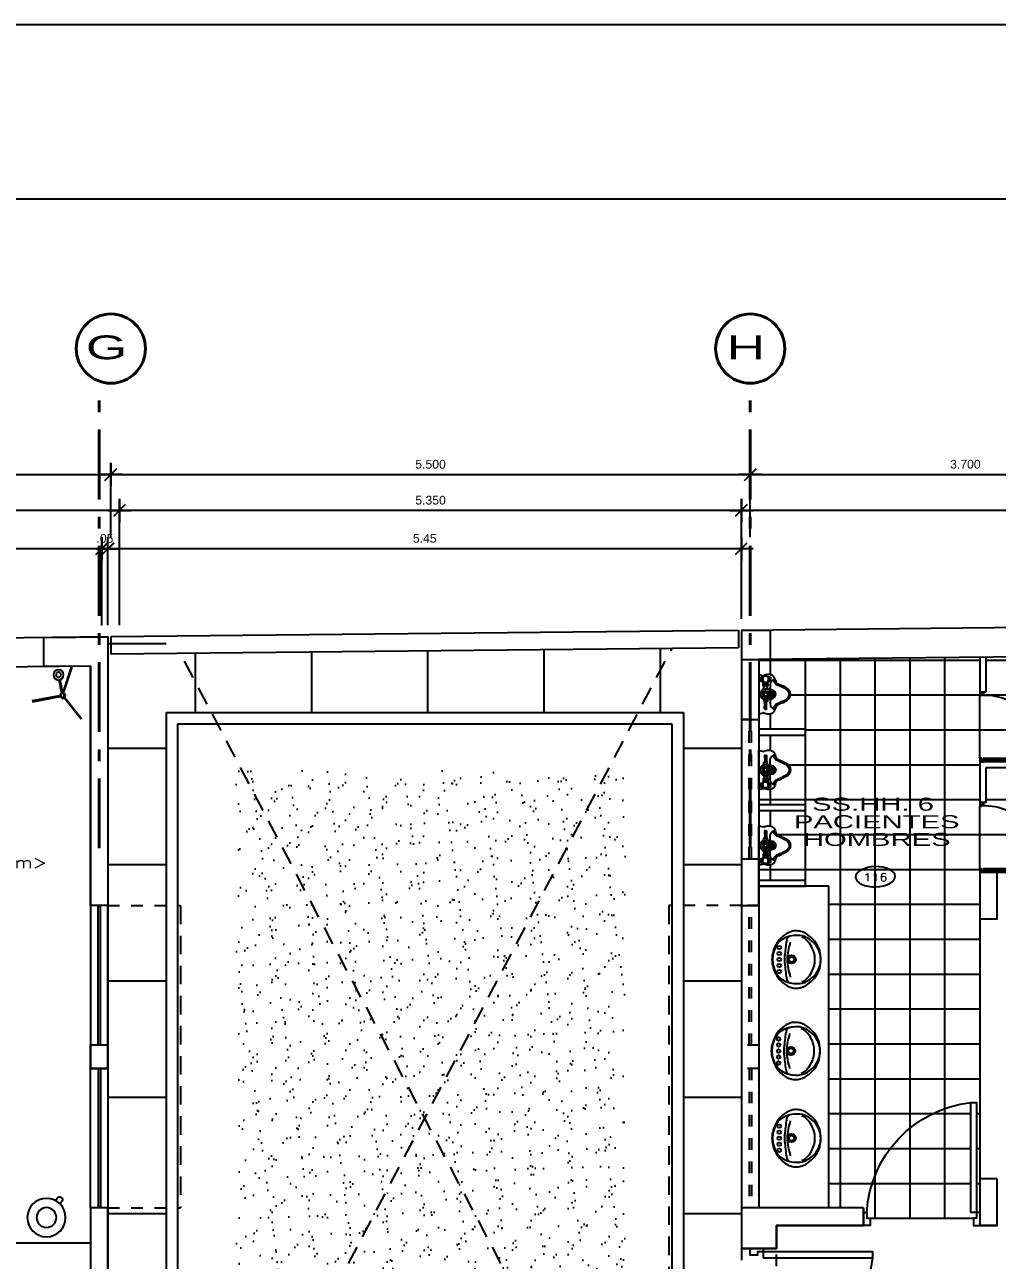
# Model space of a CAD drawing. Header units: millimetres. Extents: x 791 to 2661, y 209 to 602.
# Drawn here: x 1179.62 to 1187.98, y 543.38 to 554 of the extents above; entities that cross this region are included whole.
import ezdxf
from ezdxf.enums import TextEntityAlignment as Align

# ---------------------------------------------------------------- set-up
doc = ezdxf.new("R2010")
doc.units = ezdxf.units.MM
doc.header["$LTSCALE"] = 0.1
doc.header["$PDMODE"] = 3
for name, pattern in [('ACAD_ISO10W100', [18, 12, -3, 0, -3]), ('DASHDOT', [1, 0.5, -0.25, 0, -0.25]), ('DASHED2', [9.525, 6.35, -3.175]), ('HIDDEN', [9.525, 6.35, -3.175])]:
    doc.linetypes.add(name, pattern=pattern)
for name, color, linetype in [('01', 1, 'Continuous'), ('01-COTAS EJE', 1, 'Continuous'), ('02', 8, 'Continuous'), ('06', 1, 'Continuous'), ('1TEXTO-05', 5, 'Continuous'), ('COLUMNAS', 1, 'Continuous'), ('Equipamiento', 1, 'Continuous'), ('N-AMB', 2, 'Continuous'), ('Pisos', 253, 'Continuous'), ('PLANTAS', 85, 'Continuous'), ('Proyecciones', 9, 'HIDDEN'), ('Puertas', 1, 'Continuous'), ('Sanitarios', 1, 'Continuous'), ('señalizacion', 1, 'Continuous'), ('texto seguridad', 120, 'Continuous'), ('Ventana alta', 1, 'DASHED2')]:
    doc.layers.add(name, color=color, linetype=linetype)
doc.layers.add('EJES', color=1, linetype='DASHDOT', lineweight=40)
doc.styles.add('0', font='romans.SHX', dxfattribs={"width": 1.5})
doc.styles.add('LUNA', font='romans.shx', dxfattribs={"width": 1.5})
doc.styles.add('ROMANS', font='', dxfattribs={"oblique": 1, "height": 0.075})
doc.styles.get('ROMANS').set_extended_font_data('Arial')
doc.dimstyles.new('COTAS 50', dxfattribs={"dimscale": 2, "dimtxt": 1.5, "dimasz": 0.02, "dimexe": 0.05, "dimexo": 0.05, "dimgap": 0.025, "dimtad": 3, "dimzin": 4, "dimdsep": 46, "dimtxsty": 'ROMANS', "dimblk": 'LLL', "dimcen": 0, "dimdle": 0.18, "dimclrd": 256, "dimclre": 1, "dimclrt": 3, "dimadec": 0, "dimazin": 0, "dimtfac": 1, "dimtix": 1, "dimtofl": 0, "dimtmove": 1, "dimatfit": 3, "dimldrblk": 'OPEN90', "dimfxl": 0.18, "dimtolj": 1, "dimtzin": 0, "dimarcsym": 0})

# ---------------------------------------------------------------- blocks, each defined once
blk = doc.blocks.new('LLL')
for p, q in [((2.5, 0), (-2.5, 0)), ((0, 2.5), (0, -2.5))]:
    blk.add_line(p, q)
at = {"color": 3}
blk.add_line((-1.25, -1.25), (1.25, 1.25), dxfattribs=at)
at = {"layer": 'Defpoints', "color": 0, "linetype": 'ByBlock'}
blk.add_point((0, 0), dxfattribs=at)
blk.add_point((0, 0), dxfattribs=at)
blk = doc.blocks.new('*D135')
at = {"layer": '01-COTAS EJE', "color": 1, "lineweight": -2, "transparency": 16777216}
for p, q in [((1180.431, 548.841), (1180.431, 549.927)), ((1185.781, 548.895), (1185.781, 549.927))]:
    blk.add_line(p, q, dxfattribs=at)
at = {"layer": '01-COTAS EJE', "lineweight": -2, "transparency": 16777216}
blk.add_line((1185.741, 549.827), (1180.471, 549.827), dxfattribs=at)
at = {"layer": 'Defpoints', "color": 0, "transparency": 16777216}
for p in [(1180.431, 549.827), (1185.781, 548.795), (1180.431, 548.741)]:
    blk.add_point(p, dxfattribs=at)
at = {"layer": '01-COTAS EJE', "lineweight": -2, "transparency": 16777216, "xscale": 0.04, "yscale": 0.04, "zscale": 0.04, "rotation": 180}
blk.add_blockref('LLL', (1180.431, 549.827), dxfattribs=at)
at = {"layer": '01-COTAS EJE', "lineweight": -2, "transparency": 16777216, "xscale": 0.04, "yscale": 0.04, "zscale": 0.04}
blk.add_blockref('LLL', (1185.781, 549.827), dxfattribs=at)
at = {"layer": '01-COTAS EJE', "color": 3, "transparency": 16777216, "insert": (1183.106, 549.915), "char_height": 0.075, "attachment_point": 5, "style": 'ROMANS'}
blk.add_mtext('\\A1;5.350', dxfattribs=at)
blk = doc.blocks.new('_OPEN90')
at = {"color": 0, "linetype": 'ByBlock', "ltscale": 0.7}
for p, q in [((0, 0), (-1, 0)), ((-0.5, 0.5), (0, 0)), ((0, 0), (-0.5, -0.5))]:
    blk.add_line(p, q, dxfattribs=at)
blk = doc.blocks.new('*D136')
at = {"layer": '01-COTAS EJE', "color": 1, "lineweight": -2, "transparency": 16777216}
for p, q in [((1180.356, 549.598), (1180.356, 550.236)), ((1185.856, 549.598), (1185.856, 550.236))]:
    blk.add_line(p, q, dxfattribs=at)
at = {"layer": '01-COTAS EJE', "lineweight": -2, "transparency": 16777216}
blk.add_line((1180.396, 550.136), (1185.816, 550.136), dxfattribs=at)
at = {"layer": 'Defpoints', "color": 0, "transparency": 16777216}
for p in [(1185.856, 550.136), (1180.356, 549.498), (1185.856, 549.498)]:
    blk.add_point(p, dxfattribs=at)
at = {"layer": '01-COTAS EJE', "lineweight": -2, "transparency": 16777216, "xscale": 0.04, "yscale": 0.04, "zscale": 0.04, "rotation": 180}
blk.add_blockref('LLL', (1180.356, 550.136), dxfattribs=at)
at = {"layer": '01-COTAS EJE', "lineweight": -2, "transparency": 16777216, "xscale": 0.04, "yscale": 0.04, "zscale": 0.04}
blk.add_blockref('LLL', (1185.856, 550.136), dxfattribs=at)
at = {"layer": '01-COTAS EJE', "color": 3, "transparency": 16777216, "insert": (1183.106, 550.224), "char_height": 0.075, "attachment_point": 5, "style": 'ROMANS'}
blk.add_mtext('\\A1;5.500', dxfattribs=at)
blk = doc.blocks.new('*D137')
at = {"layer": '01-COTAS EJE', "color": 1, "lineweight": -2, "transparency": 16777216}
for p, q in [((1185.856, 549.598), (1185.856, 550.236)), ((1189.556, 549.598), (1189.556, 550.236))]:
    blk.add_line(p, q, dxfattribs=at)
at = {"layer": '01-COTAS EJE', "lineweight": -2, "transparency": 16777216}
blk.add_line((1185.896, 550.136), (1189.516, 550.136), dxfattribs=at)
at = {"layer": 'Defpoints', "color": 0, "transparency": 16777216}
for p in [(1189.556, 550.136), (1185.856, 549.498), (1189.556, 549.498)]:
    blk.add_point(p, dxfattribs=at)
at = {"layer": '01-COTAS EJE', "lineweight": -2, "transparency": 16777216, "xscale": 0.04, "yscale": 0.04, "zscale": 0.04, "rotation": 180}
blk.add_blockref('LLL', (1185.856, 550.136), dxfattribs=at)
at = {"layer": '01-COTAS EJE', "lineweight": -2, "transparency": 16777216, "xscale": 0.04, "yscale": 0.04, "zscale": 0.04}
blk.add_blockref('LLL', (1189.556, 550.136), dxfattribs=at)
at = {"layer": '01-COTAS EJE', "color": 3, "transparency": 16777216, "insert": (1187.706, 550.224), "char_height": 0.075, "attachment_point": 5, "style": 'ROMANS'}
blk.add_mtext('\\A1;3.700', dxfattribs=at)
blk = doc.blocks.new('*D139')
at = {"layer": '01-COTAS EJE', "color": 1, "lineweight": -2, "ltscale": 0.15, "transparency": 16777216}
for p, q in [((1185.781, 548.895), (1185.781, 549.927)), ((1193.281, 548.97), (1193.281, 549.927))]:
    blk.add_line(p, q, dxfattribs=at)
at = {"layer": '01-COTAS EJE', "lineweight": -2, "ltscale": 0.15, "transparency": 16777216}
blk.add_line((1193.241, 549.827), (1185.821, 549.827), dxfattribs=at)
at = {"layer": 'Defpoints', "color": 0, "ltscale": 0.15, "transparency": 16777216}
for p in [(1185.781, 549.827), (1185.781, 548.795), (1193.281, 548.87)]:
    blk.add_point(p, dxfattribs=at)
at = {"layer": '01-COTAS EJE', "lineweight": -2, "ltscale": 0.15, "transparency": 16777216, "xscale": 0.04, "yscale": 0.04, "zscale": 0.04, "rotation": 180}
blk.add_blockref('LLL', (1185.781, 549.827), dxfattribs=at)
at = {"layer": '01-COTAS EJE', "lineweight": -2, "ltscale": 0.15, "transparency": 16777216, "xscale": 0.04, "yscale": 0.04, "zscale": 0.04}
blk.add_blockref('LLL', (1193.281, 549.827), dxfattribs=at)
at = {"layer": '01-COTAS EJE', "color": 3, "ltscale": 0.15, "transparency": 16777216, "insert": (1189.531, 549.915), "char_height": 0.075, "attachment_point": 5, "style": 'ROMANS'}
blk.add_mtext('\\A1;7.50', dxfattribs=at)
blk = doc.blocks.new('A$C381B24D8')
at = {"layer": 'Puertas'}
blk.add_lwpolyline([(0.07, 0.1), (0.07, 0.95), (0.025, 0.95), (0.025, 0.1)], close=True, dxfattribs=at)
for points in [[(0, 0.1), (0.025, 0.1), (0.025, 0.055), (0.05, 0.055), (0.05, 0), (0, 0)], [(0.9, 0.1), (0.875, 0.1), (0.875, 0.055), (0.85, 0.055), (0.85, 0), (0.9, 0)]]:
    blk.add_lwpolyline(points, dxfattribs=at)
blk.add_arc((-0.0292, 0.0499), 0.9056, 3.1739, 83.71109, dxfattribs=at)
blk = doc.blocks.new('.6')
at = {"layer": '02'}
for p, q in [((-0.033, 0.579), (-0.033, 0.594)), ((-0.024, 0.579), (-0.033, 0.579)), ((-0.015, 0.579), (-0.024, 0.579)), ((-0.015, 0.564), (-0.015, 0.579)), ((0, 0.564), (-0.015, 0.564)), ((0, 0.594), (0, 0.564)), ((-0.573, 0.029), (-0.028, 0.029)), ((-0.573, 0.029), (-0.573, 0.017)), ((-0.028, 0.017), (-0.572, 0.017)), ((-0.028, 0.029), (-0.028, 0.017))]:
    blk.add_line(p, q, dxfattribs=at)
blk.add_lwpolyline([(0, 0), (-0.03, 0), (-0.03, 0.015), (-0.015, 0.015), (-0.015, 0.03), (0, 0.03)], close=True, dxfattribs=at)
at = {"layer": 'Puertas'}
for p, q in [((-0.024, 0.569), (-0.015, 0.569)), ((-0.028, 0.017), (-0.028, 0.015))]:
    blk.add_line(p, q, dxfattribs=at)
blk.add_arc((-0.028, 0.025), 0.544, 89.5746, 179.6297, dxfattribs=at)
blk = doc.blocks.new('A$C3278652D')
for p, q in [((0, 0.169), (0.038, 0.159)), ((0, 0.169), (0, -0.169)), ((0, 0.143), (0.015, 0.143)), ((0, 0.117), (0.015, 0.117)), ((0.015, 0.147), (0.015, 0.113)), ((0.015, 0.147), (0.032, 0.147)), ((0.015, 0.113), (0.032, 0.113)), ((0.017, 0.13), (0.03, 0.13)), ((0.032, 0.15), (0.034, 0.15)), ((0.032, 0.15), (0.032, 0.11)), ((0.032, 0.11), (0.037, 0.11)), ((0.034, 0.15), (0.034, 0.11)), ((0.037, 0.12), (0.037, 0.103)), ((0.077, 0.12), (0.077, 0.103)), ((0.077, 0.11), (0.089, 0.11)), ((0.08, 0.15), (0.089, 0.15)), ((0.08, 0.15), (0.08, 0.11)), ((0.089, 0.15), (0.089, 0.11)), ((0.089, 0.147), (0.099, 0.147)), ((0.089, 0.113), (0.099, 0.113)), ((0.091, 0.13), (0.097, 0.13)), ((0.099, 0.147), (0.099, 0.113)), ((0.035, 0.073), (0.035, 0.089)), ((0.08, 0.089), (0.035, 0.089)), ((0.08, 0.073), (0.035, 0.073)), ((0.035, 0.051), (0.079, 0.051)), ((0.035, 0.051), (0.035, 0.041)), ((0.037, 0.103), (0.077, 0.103)), ((0.037, 0.089), (0.037, 0.103)), ((0.042, 0.051), (0.042, 0.073)), ((0.057, 0.076), (0.057, 0.086)), ((0.073, 0.051), (0.073, 0.073)), ((0.077, 0.089), (0.077, 0.103)), ((0.079, 0.051), (0.079, 0.041)), ((0.08, 0.073), (0.08, 0.089)), ((0.036, -0.042), (0.036, -0.045)), ((0.046, -0.045), (0.036, -0.045)), ((0.042, -0.045), (0.042, -0.063)), ((0.072, -0.063), (0.042, -0.063)), ((0.042, -0.063), (0.045, -0.065)), ((0.069, -0.065), (0.045, -0.065)), ((0.048, -0.126), (0.05, -0.069)), ((0.05, -0.069), (0.064, -0.069)), ((0.066, -0.126), (0.064, -0.069)), ((0.068, -0.045), (0.078, -0.045)), ((0.072, -0.063), (0.069, -0.065)), ((0.072, -0.045), (0.072, -0.063)), ((0.078, -0.042), (0.078, -0.045)), ((0, -0.169), (0.038, -0.159)), ((0.048, -0.126), (0.066, -0.126)), ((0.048, -0.126), (0.05, -0.128)), ((0.05, -0.128), (0.064, -0.128)), ((0.066, -0.126), (0.064, -0.128))]:
    blk.add_line(p, q)
blk.add_lwpolyline([(0.041, -0.009), (0.057, -0.018), (0.073, -0.009), (0.073, 0.009), (0.057, 0.018), (0.041, 0.009)], close=True)
for centre, radius in [((0.057, 0), 0.0469), ((0.057, 0), 0.03), ((0.057, 0), 0.029), ((0.057, 0), 0.016), ((0.106, 0.021), 0.0045), ((0.121, 0.015), 0.0045), ((0.127, 0), 0.0045), ((0.106, -0.021), 0.0045), ((0.121, -0.015), 0.0045)]:
    blk.add_circle(centre, radius)
for centre, radius, start, end in [((0.037, 0.139), 0.0223, 157.5879, 202.4121), ((0.037, 0.122), 0.0223, 157.5879, 202.4121), ((0.01, 0.139), 0.0223, 337.5879, 22.4121), ((0.01, 0.122), 0.0223, 337.5879, 22.4121), ((0.057, 0.103), 0.0519, 63.7158, 116.2842), ((0.041, 0.169), 0.01, 255.3236, 298.5992), ((0.081, 0.095), 0.0744, 72.3306, 118.5992), ((0.111, 0.139), 0.0223, 157.5879, 202.4121), ((0.111, 0.122), 0.0223, 157.5879, 202.4121), ((0.077, 0.139), 0.0223, 337.5879, 22.4121), ((0.077, 0.122), 0.0223, 337.5879, 22.4121), ((0.156, 0.068), 0.0657, 111.717, 151.9227), ((0.097, 0.127), 0.0388, 41.4974, 79.7472), ((0.122, 0.12), 0.00444, 36.2022, 95.1154), ((0.095, 0.125), 0.0414, 24.4965, 42.9237), ((0.114, 0.116), 0.014, 12.6126, 29.3607), ((0.183, 0.131), 0.0574, 192.6126, 220.5175), ((0.133, 0.126), 0.003, 29.3607, 111.717), ((0.045, 0.095), 0.1, 14.3585, 27.8909), ((0.114, 0.116), 0.025, 12.6126, 29.3607), ((0.183, 0.131), 0.0464, 192.6126, 220.5175), ((0.209, 0.138), 0.0696, 195.1562, 213.2992), ((0.046, 0.059), 0.0295, 67.5879, 112.4121), ((0.046, 0.103), 0.0295, 247.5879, 292.4121), ((0.052, 0.02), 0.0304, 97.8129, 124.2621), ((0.068, 0.059), 0.0295, 67.5879, 112.4121), ((0.068, 0.103), 0.0295, 247.5879, 292.4121), ((0.062, 0.02), 0.0304, 55.7379, 82.1871), ((2.547, 0), 2.451, 177.6853, 179.3952), ((0.106, 0), 0.038, 255.1723, 104.8277), ((0.106, 0), 0.027, 248.5556, 111.4444), ((0.106, 0), 0.0045, 240.0618, 119.9382), ((0.177, 0.124), 0.0479, 218.3929, 251.1719), ((0.177, 0.124), 0.0369, 218.3929, 251.1719), ((0.17, 0.111), 0.0229, 209.3667, 229.6904), ((0.349, 0.459), 0.424, 243.4956, 249.3998), ((0.349, 0.459), 0.413, 243.4956, 249.3998), ((0.135, -0.094), 0.169, 50.3715, 67.3898), ((0.135, -0.094), 0.18, 50.3715, 67.3898), ((0.207, -0.005), 0.0545, 21.3792, 49.1159), ((0.207, -0.005), 0.0655, 20.5882, 49.1159), ((0.188, 0), 0.071, 347.9395, 12.0605), ((0.19, 0), 0.0802, 346.8561, 12.822), ((0.047, -0.018), 0.0275, 247.5879, 267.8858), ((0.055, -0.064), 0.00754, 193.7683, 230.2425), ((0.059, -0.064), 0.00754, 309.7575, 346.2317), ((0.068, -0.018), 0.0275, 272.1142, 292.4121), ((2.547, 0), 2.451, 180.6048, 182.3147), ((0.156, -0.068), 0.0657, 208.0773, 248.283), ((0.183, -0.131), 0.0574, 139.4825, 167.3874), ((0.183, -0.131), 0.0464, 139.4825, 167.3874), ((0.177, -0.124), 0.0479, 108.8281, 141.6071), ((0.209, -0.138), 0.0696, 146.7008, 164.8438), ((0.177, -0.124), 0.0369, 108.8281, 141.6071), ((0.17, -0.111), 0.0229, 130.3096, 150.6333), ((0.349, -0.459), 0.424, 110.6002, 116.5044), ((0.349, -0.459), 0.413, 110.6002, 116.5044), ((0.135, 0.094), 0.169, 292.6102, 309.6285), ((0.135, 0.094), 0.18, 292.6102, 309.6285), ((0.207, 0.005), 0.0545, 310.8841, 338.6208), ((0.208, 0.004), 0.0643, 310.7416, 339.763), ((0.041, -0.169), 0.01, 61.4008, 104.6764), ((0.081, -0.095), 0.0744, 241.4008, 287.6694), ((0.097, -0.127), 0.0388, 280.2528, 318.5026), ((0.122, -0.12), 0.00444, 264.8846, 323.7978), ((0.114, -0.116), 0.014, 330.6393, 347.3874), ((0.095, -0.125), 0.0414, 317.0763, 335.5035), ((0.133, -0.126), 0.003, 248.283, 330.6393), ((0.045, -0.095), 0.1, 332.1091, 345.6415), ((0.114, -0.116), 0.025, 330.6393, 347.3874)]:
    blk.add_arc(centre, radius, start, end)
blk = doc.blocks.new('*D173')
at = {"layer": '01-COTAS EJE', "color": 1, "lineweight": -2, "ltscale": 0.15, "transparency": 16777216}
for p, q in [((1180.331, 548.84), (1180.331, 549.598)), ((1185.781, 548.895), (1185.781, 549.598))]:
    blk.add_line(p, q, dxfattribs=at)
at = {"layer": '01-COTAS EJE', "lineweight": -2, "ltscale": 0.15, "transparency": 16777216}
blk.add_line((1185.741, 549.498), (1180.371, 549.498), dxfattribs=at)
at = {"layer": 'Defpoints', "color": 0, "ltscale": 0.15, "transparency": 16777216}
for p in [(1180.331, 549.498), (1185.781, 548.795), (1180.331, 548.74)]:
    blk.add_point(p, dxfattribs=at)
at = {"layer": '01-COTAS EJE', "lineweight": -2, "ltscale": 0.15, "transparency": 16777216, "xscale": 0.04, "yscale": 0.04, "zscale": 0.04, "rotation": 180}
blk.add_blockref('LLL', (1180.331, 549.498), dxfattribs=at)
at = {"layer": '01-COTAS EJE', "lineweight": -2, "ltscale": 0.15, "transparency": 16777216, "xscale": 0.04, "yscale": 0.04, "zscale": 0.04}
blk.add_blockref('LLL', (1185.781, 549.498), dxfattribs=at)
at = {"layer": '01-COTAS EJE', "color": 3, "ltscale": 0.15, "transparency": 16777216, "insert": (1183.056, 549.587), "char_height": 0.075, "attachment_point": 5, "style": 'ROMANS'}
blk.add_mtext('\\A1;5.45', dxfattribs=at)
blk = doc.blocks.new('*D174')
at = {"layer": '01-COTAS EJE', "color": 1, "lineweight": -2, "ltscale": 0.15, "transparency": 16777216}
for p, q in [((1180.279, 548.839), (1180.279, 549.597)), ((1180.331, 548.84), (1180.331, 549.597))]:
    blk.add_line(p, q, dxfattribs=at)
at = {"layer": '01-COTAS EJE', "lineweight": -2, "ltscale": 0.15, "transparency": 16777216}
for p, q in [((1180.239, 549.497), (1180.199, 549.497)), ((1180.371, 549.497), (1180.411, 549.497))]:
    blk.add_line(p, q, dxfattribs=at)
at = {"layer": 'Defpoints', "color": 0, "ltscale": 0.15, "transparency": 16777216}
for p in [(1180.279, 549.497), (1180.279, 548.739), (1180.331, 548.74)]:
    blk.add_point(p, dxfattribs=at)
at = {"layer": '01-COTAS EJE', "lineweight": -2, "ltscale": 0.15, "transparency": 16777216, "xscale": 0.04, "yscale": 0.04, "zscale": 0.04}
blk.add_blockref('LLL', (1180.279, 549.497), dxfattribs=at)
at = {"layer": '01-COTAS EJE', "lineweight": -2, "ltscale": 0.15, "transparency": 16777216, "xscale": 0.04, "yscale": 0.04, "zscale": 0.04, "rotation": 180}
blk.add_blockref('LLL', (1180.331, 549.497), dxfattribs=at)
at = {"layer": '01-COTAS EJE', "color": 3, "ltscale": 0.15, "transparency": 16777216, "insert": (1180.305, 549.586), "char_height": 0.075, "attachment_point": 5, "style": 'ROMANS'}
blk.add_mtext('\\A1;.05', dxfattribs=at)
blk = doc.blocks.new('*D175')
at = {"layer": '01-COTAS EJE', "color": 1, "lineweight": -2, "ltscale": 0.15, "transparency": 16777216}
for p, q in [((1173.581, 548.772), (1173.581, 549.598)), ((1180.279, 548.839), (1180.279, 549.598))]:
    blk.add_line(p, q, dxfattribs=at)
at = {"layer": '01-COTAS EJE', "lineweight": -2, "ltscale": 0.15, "transparency": 16777216}
blk.add_line((1180.239, 549.498), (1173.621, 549.498), dxfattribs=at)
at = {"layer": 'Defpoints', "color": 0, "ltscale": 0.15, "transparency": 16777216}
for p in [(1173.581, 549.498), (1173.581, 548.672), (1180.279, 548.739)]:
    blk.add_point(p, dxfattribs=at)
at = {"layer": '01-COTAS EJE', "lineweight": -2, "ltscale": 0.15, "transparency": 16777216, "xscale": 0.04, "yscale": 0.04, "zscale": 0.04, "rotation": 180}
blk.add_blockref('LLL', (1173.581, 549.498), dxfattribs=at)
at = {"layer": '01-COTAS EJE', "lineweight": -2, "ltscale": 0.15, "transparency": 16777216, "xscale": 0.04, "yscale": 0.04, "zscale": 0.04}
blk.add_blockref('LLL', (1180.279, 549.498), dxfattribs=at)
at = {"layer": '01-COTAS EJE', "color": 3, "ltscale": 0.15, "transparency": 16777216, "insert": (1176.93, 549.587), "char_height": 0.075, "attachment_point": 5, "style": 'ROMANS'}
blk.add_mtext('\\A1;6.70', dxfattribs=at)
blk = doc.blocks.new('*D182')
at = {"layer": '01-COTAS EJE', "color": 1, "lineweight": -2, "ltscale": 0.15, "transparency": 16777216}
for p, q in [((1160.321, 548.638), (1160.321, 549.927)), ((1180.431, 548.841), (1180.431, 549.927))]:
    blk.add_line(p, q, dxfattribs=at)
at = {"layer": '01-COTAS EJE', "lineweight": -2, "ltscale": 0.15, "transparency": 16777216}
blk.add_line((1180.391, 549.827), (1160.361, 549.827), dxfattribs=at)
at = {"layer": 'Defpoints', "color": 0, "ltscale": 0.15, "transparency": 16777216}
for p in [(1160.321, 549.827), (1180.431, 548.741), (1160.321, 548.538)]:
    blk.add_point(p, dxfattribs=at)
at = {"layer": '01-COTAS EJE', "lineweight": -2, "ltscale": 0.15, "transparency": 16777216, "xscale": 0.04, "yscale": 0.04, "zscale": 0.04, "rotation": 180}
blk.add_blockref('LLL', (1160.321, 549.827), dxfattribs=at)
at = {"layer": '01-COTAS EJE', "lineweight": -2, "ltscale": 0.15, "transparency": 16777216, "xscale": 0.04, "yscale": 0.04, "zscale": 0.04}
blk.add_blockref('LLL', (1180.431, 549.827), dxfattribs=at)
at = {"layer": '01-COTAS EJE', "color": 3, "ltscale": 0.15, "transparency": 16777216, "insert": (1170.376, 549.915), "char_height": 0.075, "attachment_point": 5, "style": 'ROMANS'}
blk.add_mtext('\\A1;20.11', dxfattribs=at)
blk = doc.blocks.new('*D141')
at = {"layer": '01-COTAS EJE', "color": 1, "lineweight": -2, "ltscale": 0.15, "transparency": 16777216}
for p, q in [((1175.456, 549.598), (1175.456, 550.236)), ((1180.356, 549.927), (1180.356, 550.236))]:
    blk.add_line(p, q, dxfattribs=at)
at = {"layer": '01-COTAS EJE', "lineweight": -2, "ltscale": 0.15, "transparency": 16777216}
blk.add_line((1175.496, 550.136), (1180.316, 550.136), dxfattribs=at)
at = {"layer": 'Defpoints', "color": 0, "ltscale": 0.15, "transparency": 16777216}
for p in [(1180.356, 550.136), (1180.356, 549.827), (1175.456, 549.498)]:
    blk.add_point(p, dxfattribs=at)
at = {"layer": '01-COTAS EJE', "lineweight": -2, "ltscale": 0.15, "transparency": 16777216, "xscale": 0.04, "yscale": 0.04, "zscale": 0.04, "rotation": 180}
blk.add_blockref('LLL', (1175.456, 550.136), dxfattribs=at)
at = {"layer": '01-COTAS EJE', "lineweight": -2, "ltscale": 0.15, "transparency": 16777216, "xscale": 0.04, "yscale": 0.04, "zscale": 0.04}
blk.add_blockref('LLL', (1180.356, 550.136), dxfattribs=at)
at = {"layer": '01-COTAS EJE', "color": 3, "ltscale": 0.15, "transparency": 16777216, "insert": (1177.906, 550.224), "char_height": 0.075, "attachment_point": 5, "style": 'ROMANS'}
blk.add_mtext('\\A1;4.90', dxfattribs=at)
blk = doc.blocks.new('D-9')
at = {"layer": 'Equipamiento', "linetype": 'Continuous'}
for p, q in [((0.021, -0.088), (0.016, -0.09)), ((0.091, -0.313), (0.016, -0.09)), ((0.095, -0.31), (0.021, -0.088)), ((0.097, -0.317), (0.119, -0.194)), ((0.107, -0.319), (0.129, -0.196)), ((0.136, -0.112), (0.136, -0.111)), ((0.146, -0.113), (0.146, -0.113)), ((0.076, -0.324), (0.099, -0.308)), ((0.109, -0.31), (0.124, -0.332)), ((0.085, -0.348), (-0.061, -0.533)), ((0.088, -0.352), (-0.057, -0.536)), ((0.075, -0.334), (0.076, -0.324)), ((0.085, -0.348), (0.075, -0.334)), ((0.085, -0.348), (0.09, -0.356)), ((0.1, -0.358), (0.09, -0.356)), ((0.123, -0.342), (0.1, -0.358)), ((0.123, -0.342), (0.124, -0.332)), ((0.125, -0.346), (0.362, -0.387)), ((0.127, -0.336), (0.364, -0.377))]:
    blk.add_line(p, q, dxfattribs=at)
for centre, radius in [((0.133, -0.156), 0.0439), ((0.134, -0.155), 0.0213), ((0.1, -0.333), 0.0155)]:
    blk.add_circle(centre, radius, dxfattribs=at)
blk = doc.blocks.new('D-7')
blk.add_lwpolyline([(-0.222, 0.083), (-0.236, 0.104, 0.414214), (-0.271, 0.111), (-0.271, 0.111, 0.414214), (-0.278, 0.076), (-0.264, 0.055)], format="xyb", close=True)
for radius in [0.165, 0.085]:
    blk.add_circle((-0.151, -0.068), radius)
blk = doc.blocks.new('A$C317A3F39')
at = {"layer": 'Sanitarios'}
for centre, radius in [((0.142, 0.357), 0.0153), ((0.194, 0.357), 0.0153), ((0.246, 0.357), 0.0153), ((0.297, 0.357), 0.0153), ((0.349, 0.357), 0.0153), ((0.246, 0.251), 0.0357), ((0.246, 0.251), 0.0229)]:
    blk.add_circle(centre, radius, dxfattribs=at)
for points in [[(0.045, 0.326), (0.027, 0.304), (0.013, 0.279), (0.005, 0.252)], [(0.105, 0.378), (0.083, 0.363), (0.063, 0.346), (0.045, 0.326)], [(0.085, 0.348), (0.07, 0.329), (0.058, 0.307), (0.05, 0.284)], [(0.143, 0.391), (0.121, 0.38), (0.101, 0.366), (0.085, 0.348)], [(0.174, 0.408), (0.149, 0.401), (0.126, 0.391), (0.105, 0.378)], [(0.211, 0.412), (0.187, 0.408), (0.164, 0.401), (0.143, 0.391)], [(0.246, 0.42), (0.221, 0.42), (0.197, 0.416), (0.174, 0.408)], [(0.246, 0.415), (0.234, 0.415), (0.222, 0.414), (0.211, 0.412)], [(0.318, 0.408), (0.295, 0.416), (0.27, 0.42), (0.246, 0.42)], [(0.281, 0.412), (0.269, 0.414), (0.257, 0.415), (0.246, 0.415)], [(0.349, 0.391), (0.327, 0.401), (0.304, 0.408), (0.281, 0.412)], [(0.387, 0.378), (0.365, 0.391), (0.342, 0.401), (0.318, 0.408)], [(0.407, 0.348), (0.39, 0.366), (0.37, 0.38), (0.349, 0.391)], [(0.446, 0.326), (0.429, 0.346), (0.409, 0.363), (0.387, 0.378)], [(0.441, 0.284), (0.433, 0.307), (0.422, 0.329), (0.407, 0.348)], [(0.487, 0.252), (0.478, 0.279), (0.464, 0.304), (0.446, 0.326)], [(0.005, 0.252), (0.001, 0.24), (-0.001, 0.226), (0, 0.213)], [(0, 0.213), (-0.001, 0.199), (0.001, 0.184), (0.005, 0.171)], [(0.039, 0.213), (0.038, 0.201), (0.038, 0.189), (0.04, 0.177)], [(0.05, 0.284), (0.043, 0.261), (0.039, 0.237), (0.039, 0.213)], [(0.064, 0.288), (0.054, 0.284), (0.048, 0.276), (0.045, 0.266)], [(0.1, 0.297), (0.088, 0.295), (0.075, 0.292), (0.064, 0.288)], [(0.246, 0.29), (0.195, 0.287), (0.144, 0.277), (0.095, 0.262)], [(0.168, 0.305), (0.146, 0.303), (0.123, 0.3), (0.1, 0.297)], [(0.211, 0.309), (0.197, 0.308), (0.182, 0.307), (0.168, 0.305)], [(0.211, 0.309), (0.222, 0.309), (0.234, 0.309), (0.246, 0.31)], [(0.246, 0.31), (0.257, 0.309), (0.269, 0.309), (0.281, 0.309)], [(0.396, 0.262), (0.347, 0.277), (0.297, 0.287), (0.246, 0.29)], [(0.323, 0.305), (0.309, 0.307), (0.295, 0.308), (0.281, 0.309)], [(0.391, 0.297), (0.369, 0.3), (0.346, 0.303), (0.323, 0.305)], [(0.428, 0.288), (0.416, 0.292), (0.404, 0.295), (0.391, 0.297)], [(0.446, 0.266), (0.444, 0.276), (0.437, 0.284), (0.428, 0.288)], [(0.453, 0.213), (0.452, 0.237), (0.448, 0.261), (0.441, 0.284)], [(0.452, 0.177), (0.453, 0.189), (0.454, 0.201), (0.453, 0.213)], [(0.491, 0.213), (0.492, 0.226), (0.491, 0.24), (0.487, 0.252)], [(0.487, 0.171), (0.49, 0.184), (0.492, 0.199), (0.491, 0.213)], [(0.005, 0.171), (0.012, 0.143), (0.026, 0.118), (0.044, 0.097)], [(0.04, 0.177), (0.043, 0.152), (0.051, 0.129), (0.064, 0.108)], [(0.056, 0.162), (0.06, 0.145), (0.07, 0.13), (0.082, 0.119)], [(0.064, 0.108), (0.077, 0.088), (0.093, 0.069), (0.111, 0.052)], [(0.082, 0.119), (0.097, 0.103), (0.114, 0.089), (0.134, 0.08)], [(0.358, 0.08), (0.377, 0.089), (0.394, 0.103), (0.409, 0.119)], [(0.381, 0.052), (0.398, 0.069), (0.414, 0.088), (0.428, 0.108)], [(0.409, 0.119), (0.422, 0.13), (0.431, 0.145), (0.436, 0.162)], [(0.428, 0.108), (0.44, 0.129), (0.448, 0.152), (0.452, 0.177)], [(0.447, 0.097), (0.466, 0.118), (0.479, 0.143), (0.487, 0.171)], [(0.044, 0.097), (0.061, 0.076), (0.08, 0.057), (0.102, 0.042)], [(0.102, 0.042), (0.123, 0.027), (0.147, 0.016), (0.171, 0.009)], [(0.111, 0.052), (0.129, 0.036), (0.15, 0.023), (0.173, 0.014)], [(0.134, 0.08), (0.151, 0.07), (0.17, 0.062), (0.189, 0.058)], [(0.171, 0.009), (0.196, 0.003), (0.221, 0), (0.246, 0)], [(0.173, 0.014), (0.196, 0.005), (0.221, 0), (0.246, 0)], [(0.189, 0.058), (0.207, 0.052), (0.227, 0.049), (0.246, 0.05)], [(0.246, 0.05), (0.265, 0.049), (0.284, 0.052), (0.302, 0.058)], [(0.246, 0), (0.27, 0), (0.295, 0.005), (0.318, 0.014)], [(0.246, 0), (0.271, 0), (0.296, 0.003), (0.32, 0.009)], [(0.302, 0.058), (0.322, 0.062), (0.34, 0.07), (0.358, 0.08)], [(0.318, 0.014), (0.341, 0.023), (0.362, 0.036), (0.381, 0.052)], [(0.32, 0.009), (0.345, 0.016), (0.368, 0.027), (0.389, 0.042)], [(0.389, 0.042), (0.411, 0.057), (0.431, 0.076), (0.447, 0.097)]]:
    blk.add_open_spline(points, degree=3, dxfattribs=at)

msp = doc.modelspace()

# ---------------------------------------------------------------- hatches: boundary and pattern name
at = {"layer": 'Pisos', "ltscale": 0.15}
h = msp.add_hatch(dxfattribs=at)
h.set_pattern_fill('_USER', color=256, scale=0.3, style=0, double=1, pattern_type=0)
h.set_pattern_definition([(360, (1187.83137, 543.74024), (7e-17, 0.3), []), (90, (1187.83137, 543.74024), (-0.3, 9e-17), [])])
h.paths.add_polyline_path([(1189.4814, 546.7152), (1187.8814, 546.7152), (1187.8814, 547.6152), (1189.4814, 547.6152)])
h.paths.add_polyline_path([(1188.9775, 547.3516), (1189.0239, 547.346), (1189.2319, 547.3039), (1189.2923, 547.2843), (1189.4047, 547.252), (1189.43, 547.1944), (1189.4329, 547.1509), (1189.4314, 547.1088), (1189.4033, 547.0751), (1189.3499, 547.0526), (1189.2333, 547.0287), (1189.1138, 547.0035), (1189, 546.9796), (1188.9588, 546.9824), (1188.9526, 546.983), (1188.8356, 547.0133), (1188.7878, 547.0652), (1188.7667, 547.1368), (1188.7639, 547.1747), (1188.8033, 547.2814), (1188.8679, 547.3306)])
h.paths.add_polyline_path([(1189.4814, 547.6652), (1187.8814, 547.6652), (1187.8814, 548.5657), (1189.4814, 548.5818)])
h.paths.add_polyline_path([(1188.9775, 548.3016), (1189.0239, 548.296), (1189.2319, 548.2539), (1189.2923, 548.2343), (1189.4047, 548.202), (1189.43, 548.1444), (1189.4329, 548.1009), (1189.4314, 548.0588), (1189.4033, 548.0251), (1189.3499, 548.0026), (1189.2333, 547.9787), (1189.1138, 547.9535), (1189, 547.9296), (1188.9588, 547.9324), (1188.9526, 547.933), (1188.8356, 547.9633), (1188.7878, 548.0152), (1188.7667, 548.0868), (1188.7639, 548.1247), (1188.8033, 548.2314), (1188.8679, 548.2806)])
at = {"layer": 'PLANTAS'}
h = msp.add_hatch(dxfattribs=at)
h.set_pattern_fill('AR-SAND', color=256, scale=0.005, angle=90, style=0)
h.set_pattern_definition([(127.5, (1181.43137, 541.07913), (-0.2447066, -0.008), [0, -0.19304, 0, -0.2159, 0, -0.206375]), (97.5, (1181.43137, 541.07913), (-0.358413, 0.224762), [0, -0.10414, 0, -0.17399, 0, -0.066675]), (57.5, (1181.43137, 540.92292), (-0.0007186, 0.395496), [0, -0.0635, 0, -0.2286, 0, -0.29845]), (47.5, (1181.43137, 540.92292), (-0.111465, 0.381778), [0, -0.03175, 0, -0.14986, 0, -0.17145])])
h.paths.add_polyline_path([(1184.642, 547.591), (1181.552, 547.591), (1183.101, 544.5984)])
h.paths.add_polyline_path([(1184.7814, 547.591), (1184.642, 547.591), (1183.101, 544.5984), (1184.7814, 541.3519)])
h.paths.add_polyline_path([(1183.101, 544.5984), (1181.552, 547.591), (1181.4314, 547.591), (1181.4314, 541.3559)])
h.paths.add_polyline_path([(1183.101, 544.5984), (1181.4314, 541.3559), (1181.4314, 541.0791), (1184.7814, 541.0791), (1184.7814, 541.3519)])
h.paths.add_polyline_path([(1182.8747, 542.7658, -1), (1183.0062, 542.7658, -1)], flags=16)
h.paths.add_polyline_path([(1182.9404, 542.7329, -0.4142136), (1182.9076, 542.7658), (1182.9404, 542.7658), (1182.9404, 542.7987, -0.4142136), (1182.9733, 542.7658), (1182.9404, 542.7658)], flags=0)
h.paths.add_polyline_path([(1182.9883, 542.7911), (1183.5909, 542.7911), (1183.5909, 542.8841), (1182.9883, 542.8841)], flags=24)
h.paths.add_polyline_path([(1182.8337, 542.9023), (1183.799, 542.9023), (1183.799, 543.0739), (1182.8337, 543.0739)], flags=24)

# ---------------------------------------------------------------- linework, layer by layer
msp.add_lwpolyline([(1212.3155, 508.304), (1212.3155, 554.004), (1152.3155, 554.004), (1152.3155, 508.304)], close=True)
at = {"layer": '01'}
for p, q in [((1180.9314, 547.991), (1180.9314, 540.5791)), ((1180.9314, 547.991), (1185.1814, 547.991)), ((1185.1814, 547.991), (1185.1814, 540.5791)), ((1180.2464, 545.2291), (1180.2464, 546.4291)), ((1180.2664, 545.2291), (1180.2664, 546.4291)), ((1180.2464, 545.0291), (1180.2464, 543.8291)), ((1180.2664, 545.0291), (1180.2664, 543.8291))]:
    msp.add_line(p, q, dxfattribs=at)
at = {"layer": '02'}
for p, q in [((1185.7564, 548.7943), (1180.3564, 548.74)), ((1185.7564, 548.7943), (1185.7564, 548.6443)), ((1180.3564, 548.74), (1180.3564, 548.59)), ((1185.7564, 548.6443), (1180.3564, 548.59)), ((1187.8314, 548.5652), (1187.8314, 548.2652)), ((1187.8814, 548.5657), (1187.8814, 548.2652)), ((1187.8814, 548.2652), (1187.8314, 548.2652)), ((1189.4814, 547.6652), (1187.8314, 547.6652)), ((1187.8314, 547.6652), (1187.8314, 547.3152)), ((1187.8814, 547.6152), (1187.8814, 547.3152)), ((1189.4814, 547.6152), (1187.8814, 547.6152)), ((1187.8814, 547.3152), (1187.8314, 547.3152)), ((1186.5314, 546.5961), (1185.9314, 546.5961)), ((1186.5314, 543.8291), (1186.5314, 546.5961)), ((1180.1814, 546.4291), (1180.1814, 545.2291)), ((1180.3314, 545.2291), (1180.3314, 546.4291)), ((1180.1814, 543.8291), (1180.1814, 545.0291)), ((1180.3314, 545.0291), (1180.3314, 543.8291))]:
    msp.add_line(p, q, dxfattribs=at)
for points in [[(1185.9314, 547.8961), (1186.3314, 547.8961), (1186.3314, 547.9461), (1185.9314, 547.9461)], [(1185.9314, 547.2461), (1186.3314, 547.2461), (1186.3314, 547.2961), (1185.9314, 547.2961)], [(1185.9314, 546.5961), (1186.3314, 546.5961), (1186.3314, 546.6461), (1185.9314, 546.6461)]]:
    msp.add_lwpolyline(points, close=True, dxfattribs=at)
at = {"layer": '06'}
for p, q in [((1193.2814, 548.87), (1185.7814, 548.7946)), ((1185.7814, 548.7946), (1185.7814, 543.4791)), ((1180.3314, 548.7398), (1160.3208, 548.5384)), ((1180.3314, 548.7408), (1180.3314, 539.9791)), ((1180.3314, 548.7398), (1180.3314, 546.4291)), ((1189.4814, 548.5818), (1185.9314, 548.5461)), ((1180.1814, 548.4882), (1173.5814, 548.4218)), ((1180.1814, 548.4882), (1180.1814, 546.4291)), ((1185.9314, 548.5461), (1185.9314, 543.8291)), ((1187.8314, 546.7152), (1187.8314, 543.6791)), ((1187.8314, 546.7152), (1189.4814, 546.7152)), ((1180.3314, 546.4291), (1180.1814, 546.4291)), ((1180.1814, 545.2291), (1180.1814, 545.0291)), ((1180.1814, 545.0291), (1180.1814, 545.2291)), ((1180.3314, 545.2291), (1180.1814, 545.2291)), ((1180.3314, 545.2291), (1180.3314, 545.0291)), ((1180.3314, 545.0291), (1180.3314, 545.2291)), ((1180.3314, 545.0291), (1180.1814, 545.0291)), ((1180.1814, 543.8291), (1180.1814, 543.5291)), ((1180.3314, 543.8291), (1180.1814, 543.8291)), ((1180.3314, 543.8291), (1180.3314, 543.0791)), ((1186.8314, 543.8291), (1185.9314, 543.8291)), ((1186.8314, 543.8291), (1186.8314, 543.6791)), ((1186.8314, 543.6791), (1186.0814, 543.6791)), ((1187.9814, 543.6791), (1187.8314, 543.6791)), ((1175.3814, 543.5291), (1180.1814, 543.5291))]:
    msp.add_line(p, q, dxfattribs=at)
at = {"layer": '06', "color": 6}
msp.add_lwpolyline([(1210.8155, 509.804), (1210.8155, 552.504), (1153.8155, 552.504), (1153.8155, 509.804)], close=True, dxfattribs=at)
at = {"layer": '06'}
msp.add_lwpolyline([(1186.0814, 543.6791), (1186.0814, 543.4791), (1185.7814, 543.4791)], dxfattribs=at)
at = {"layer": 'COLUMNAS', "ltscale": 0.15}
for points in [[(1185.7814, 548.5446), (1186.0314, 548.5446), (1186.0314, 548.7946), (1185.7814, 548.7946)], [(1180.1814, 546.4291), (1180.1814, 548.4892), (1179.7814, 548.4852), (1179.7814, 548.7352), (1180.3314, 548.7408), (1180.3314, 546.4291)], [(1185.9314, 546.8291), (1185.7814, 546.8291), (1185.7814, 546.4291), (1185.9314, 546.4291)], [(1187.9814, 546.7152), (1187.8314, 546.7152), (1187.8314, 546.3152), (1187.9814, 546.3152)], [(1180.1814, 545.0291), (1180.3314, 545.0291), (1180.3314, 545.2291), (1180.1814, 545.2291)], [(1187.9814, 544.0791), (1187.8314, 544.0791), (1187.8314, 543.6791), (1187.9814, 543.6791)], [(1180.3314, 543.8291), (1180.1814, 543.8291), (1180.1814, 543.0791), (1180.3314, 543.0791)], [(1186.8314, 543.8291), (1185.7814, 543.8291), (1185.7814, 543.4791), (1186.0814, 543.4791), (1186.0814, 543.6791), (1186.8314, 543.6791)]]:
    msp.add_lwpolyline(points, close=True, dxfattribs=at)
at = {"layer": 'EJES', "linetype": 'ACAD_ISO10W100', "ltscale": 0.5}
for p, q in [((1180.2564, 546.9222), (1180.2564, 550.9212)), ((1185.8564, 546.9222), (1185.8564, 550.9212))]:
    msp.add_line(p, q, dxfattribs=at)
at = {"layer": 'EJES', "color": 2, "linetype": 'Continuous'}
for centre in [(1180.3564, 551.2188), (1185.8564, 551.2188)]:
    msp.add_circle(centre, 0.2976, dxfattribs=at)
at = {"layer": 'N-AMB', "ltscale": 0.5, "extrusion": (0, 0, -1)}
msp.add_ellipse((1186.9336, 546.6774), major_axis=(-0.1707, -0.0044), ratio=0.5069872, dxfattribs=at)
at = {"layer": 'Pisos'}
for p, q in [((1180.8314, 548.6791), (1180.3314, 548.6791)), ((1181.0814, 548.591), (1181.0814, 548.091)), ((1182.0814, 548.6074), (1182.0814, 548.091)), ((1183.0814, 548.6174), (1183.0814, 548.091)), ((1184.0814, 548.6275), (1184.0814, 548.091)), ((1185.0814, 548.6375), (1185.0814, 548.091)), ((1180.8314, 548.091), (1180.8314, 540.4791)), ((1180.8314, 548.091), (1185.2814, 548.091)), ((1185.2814, 548.091), (1185.2814, 540.4791)), ((1180.8314, 547.7791), (1180.3314, 547.7791)), ((1185.7814, 547.7791), (1185.2814, 547.7791)), ((1180.8314, 546.7791), (1180.3314, 546.7791)), ((1185.7814, 546.7791), (1185.2814, 546.7791)), ((1180.8314, 545.7791), (1180.3314, 545.7791)), ((1185.7814, 545.7791), (1185.2814, 545.7791)), ((1180.8314, 544.7791), (1180.3314, 544.7791)), ((1185.7814, 544.7791), (1185.2814, 544.7791)), ((1180.8314, 543.7791), (1180.3314, 543.7791)), ((1185.7814, 543.7791), (1185.2814, 543.7791)), ((1186.8869, 543.7402), (1187.7758, 543.7402))]:
    msp.add_line(p, q, dxfattribs=at)
at = {"layer": 'Pisos', "ltscale": 0.15}
for p, q in [((1187.5314, 545.3108), (1187.5314, 548.5622)), ((1185.9314, 548.5402), (1187.6087, 548.5402)), ((1186.0314, 548.4126), (1186.0314, 548.5471)), ((1186.3314, 547.9461), (1186.3314, 548.5501)), ((1186.6314, 545.3108), (1186.6314, 548.5531)), ((1186.9314, 545.3108), (1186.9314, 548.5561)), ((1187.2314, 545.3108), (1187.2314, 548.5592)), ((1187.6087, 548.5402), (1187.8314, 548.5402)), ((1186.2011, 548.2402), (1187.6087, 548.2402)), ((1187.6087, 548.2402), (1187.8314, 548.2402)), ((1187.8314, 547.6955), (1187.8314, 548.2349)), ((1187.8465, 548.2402), (1187.8741, 548.2402)), ((1186.0314, 547.9461), (1186.0314, 548.0796)), ((1186.3314, 547.9402), (1187.6087, 547.9402)), ((1187.6087, 547.9402), (1188.3497, 547.9402)), ((1186.0314, 547.7626), (1186.0314, 547.8961)), ((1186.3314, 547.2961), (1186.3314, 547.8961)), ((1186.1813, 547.6402), (1187.6087, 547.6402)), ((1187.6087, 547.6402), (1187.8314, 547.6402)), ((1186.0314, 547.2961), (1186.0314, 547.4296)), ((1185.9314, 547.3402), (1187.6087, 547.3402)), ((1187.6087, 547.3402), (1187.8314, 547.3402)), ((1186.0314, 547.1126), (1186.0314, 547.2461)), ((1186.3314, 546.6461), (1186.3314, 547.2461)), ((1187.8314, 546.7455), (1187.8314, 547.2849)), ((1186.0866, 547.0402), (1187.6087, 547.0402)), ((1187.6087, 547.0402), (1188.3208, 547.0402)), ((1186.0314, 546.6461), (1186.0314, 546.7796)), ((1185.9314, 546.7402), (1187.6087, 546.7402)), ((1187.6087, 546.7402), (1187.8314, 546.7402)), ((1187.8465, 546.7402), (1187.8597, 546.7402)), ((1186.5314, 546.4402), (1187.6087, 546.4402)), ((1187.6087, 546.4402), (1187.8314, 546.4402)), ((1186.5314, 546.1402), (1187.6087, 546.1402)), ((1187.6087, 546.1402), (1187.8314, 546.1402)), ((1186.5314, 545.8402), (1187.6087, 545.8402)), ((1187.6087, 545.8402), (1187.8314, 545.8402)), ((1186.5314, 545.5402), (1187.6087, 545.5402)), ((1187.6087, 545.5402), (1187.8314, 545.5402)), ((1186.6314, 543.8291), (1186.6314, 545.3108)), ((1186.9314, 544.1127), (1186.9314, 545.3108)), ((1187.2314, 544.5171), (1187.2314, 545.3108)), ((1187.5314, 544.6842), (1187.5314, 545.3108)), ((1186.5314, 545.2402), (1187.6087, 545.2402)), ((1187.6087, 545.2402), (1187.8314, 545.2402)), ((1186.5314, 544.9402), (1187.6087, 544.9402)), ((1187.6087, 544.9402), (1187.8314, 544.9402)), ((1186.5314, 544.6402), (1187.4255, 544.6402)), ((1187.4255, 544.6402), (1187.6087, 544.6402)), ((1187.5314, 543.8291), (1187.5314, 544.6842)), ((1187.6087, 544.6402), (1187.7536, 544.6402)), ((1187.8036, 544.6402), (1187.8314, 544.6402)), ((1187.2314, 543.8291), (1187.2314, 544.5171)), ((1186.5314, 544.3402), (1187.0603, 544.3402)), ((1187.0603, 544.3402), (1187.6087, 544.3402)), ((1187.6087, 544.3402), (1187.7536, 544.3402)), ((1187.8036, 544.3402), (1187.8314, 544.3402)), ((1186.9314, 543.8291), (1186.9314, 544.1127)), ((1186.5314, 544.0402), (1186.9052, 544.0402)), ((1186.9052, 544.0402), (1187.6087, 544.0402)), ((1187.6087, 544.0402), (1187.7536, 544.0402)), ((1187.8036, 544.0402), (1187.8314, 544.0402)), ((1186.9314, 543.7402), (1186.9314, 543.8291)), ((1187.2314, 543.7402), (1187.2314, 543.8291)), ((1187.5314, 543.7402), (1187.5314, 543.8291))]:
    msp.add_line(p, q, dxfattribs=at)
at = {"layer": 'Proyecciones', "ltscale": 0.25}
for p, q in [((1180.9564, 540.6041), (1185.1814, 548.6385)), ((1185.1564, 540.6041), (1180.9564, 548.5958)), ((1180.9564, 546.4291), (1180.9564, 543.8291)), ((1185.1564, 546.4291), (1185.1564, 540.6041))]:
    msp.add_line(p, q, dxfattribs=at)
at = {"layer": 'Proyecciones', "ltscale": 0.15}
for p, q in [((1180.3314, 546.4291), (1180.9564, 546.4291)), ((1185.7814, 546.4291), (1185.1564, 546.4291)), ((1180.3314, 543.8291), (1180.9564, 543.8291))]:
    msp.add_line(p, q, dxfattribs=at)
for points in [[(1185.7814, 543.4791), (1185.7814, 540.3191)], [(1186.0814, 540.3291), (1186.0814, 543.4791)]]:
    msp.add_lwpolyline(points, dxfattribs=at)
at = {"layer": 'Sanitarios', "color": 2}
for p, q in [((1186.5314, 546.5961), (1185.9314, 546.5961)), ((1186.5314, 543.8291), (1186.5314, 546.5961))]:
    msp.add_line(p, q, dxfattribs=at)
at = {"layer": 'señalizacion', "ltscale": 0.15}
for p, q in [((1185.8664, 548.0291), (1185.7814, 548.0291)), ((1185.7814, 548.0291), (1185.9314, 548.0291))]:
    msp.add_line(p, q, dxfattribs=at)
at = {"layer": 'Ventana alta', "linetype": 'DASHED2', "ltscale": 0.15}
for p, q in [((1185.8464, 546.8291), (1185.8464, 548.0291)), ((1185.8664, 546.8291), (1185.8664, 548.0291)), ((1185.9314, 546.4291), (1185.7814, 546.4291)), ((1185.8464, 545.2291), (1185.8464, 546.4291)), ((1185.8664, 545.2291), (1185.8664, 546.4291)), ((1185.9314, 545.2291), (1185.7814, 545.2291)), ((1185.9314, 545.0291), (1185.7814, 545.0291)), ((1185.8464, 545.0291), (1185.8464, 543.8291)), ((1185.8664, 545.0291), (1185.8664, 543.8291)), ((1185.9314, 543.8291), (1185.7814, 543.8291))]:
    msp.add_line(p, q, dxfattribs=at)

# ---------------------------------------------------------------- block references
at = {"layer": 'Equipamiento', "xscale": -1}
for name, p, rotation in [('D-9', (1180.0383, 548.5702), 0.5763822505300453), ('D-7', (1179.6553, 543.8215), 357.3954657746301)]:
    msp.add_blockref(name, p, dxfattribs=dict(at, rotation=rotation))
at = {"layer": 'Puertas', "xscale": -1.010101010101152, "yscale": 1.010101010101152, "zscale": 1.010101010101117}
for p in [(1187.8314, 547.6652), (1187.8314, 546.7152)]:
    msp.add_blockref('.6', p, dxfattribs=at)
at = {"layer": 'Puertas', "yscale": 1.111111111111313}
for p, xscale, zscale, rotation in [((1187.8314, 543.6791), -1.111111111111313, 1.111111111111332, 1.258762454270368e-06), ((1185.8564, 543.4791), 1.111111111111313, 1.111111111111313, 269.9999987412375)]:
    msp.add_blockref('A$C381B24D8', p, dxfattribs=dict(at, xscale=xscale, zscale=zscale, rotation=rotation))
at = {"layer": 'Sanitarios'}
msp.add_blockref('A$C3278652D', (1185.9314, 548.2461), dxfattribs=at)
at = {"layer": 'Sanitarios', "xscale": -1, "rotation": 180}
for p in [(1185.9314, 547.5961), (1185.9314, 546.9461)]:
    msp.add_blockref('A$C3278652D', p, dxfattribs=at)
at = {"layer": 'Sanitarios', "rotation": 89.99999999999999}
for p in [(1186.4629, 545.7199), (1186.4573, 544.9334), (1186.4629, 544.1834)]:
    msp.add_blockref('A$C317A3F39', p, dxfattribs=at)

# ---------------------------------------------------------------- texts
at = {"layer": '1TEXTO-05', "style": 'ROMANS', "width": 1.6}
for s, p in [('SS.HH. 6', (1186.9124, 547.2452)), ('PACIENTES', (1186.9444, 547.0938)), ('HOMBRES', (1186.9444, 546.9423))]:
    msp.add_text(s, height=0.1125, dxfattribs=at).set_placement(p, align=Align.CENTER)
at = {"layer": 'EJES', "color": 3, "style": 'ROMANS', "width": 1.6}
for s, p in [('G', (1180.3194, 551.1273)), ('H', (1185.8194, 551.1273))]:
    msp.add_text(s, height=0.2046, dxfattribs=at).set_placement(p, align=Align.CENTER)
at = {"layer": 'N-AMB', "color": 3, "ltscale": 0.5, "style": '0', "width": 1.2}
msp.add_text('116', height=0.06743, dxfattribs=at).set_placement((1186.9329, 546.6721), align=Align.MIDDLE)
at = {"layer": 'texto seguridad', "style": 'LUNA', "width": 1.2}
msp.add_text('<2p-8.80m>', height=0.1, dxfattribs=at).set_placement((1178.7103, 546.751, -0.4064))

# ---------------------------------------------------------------- dimensions: what is measured, and where the dimension line sits
at = {"layer": '01-COTAS EJE', "ltscale": 0.15}
for base, p1, p2, picture, middle in [((1180.3564, 550.1359), (1175.4564, 549.4985), (1180.3564, 549.8267), '*D141', (1177.9064, 550.2242)), ((1160.3208, 549.8267), (1180.4314, 548.7408), (1160.3208, 548.5384), '*D182', (1170.3761, 549.915)), ((1185.7814, 549.8267), (1193.2814, 548.87), (1185.7814, 548.7946), '*D139', (1189.5314, 549.915))]:
    dim = msp.add_linear_dim(base=base, p1=p1, p2=p2, angle=180, dimstyle='COTAS 50', dxfattribs=at)
    dim.commit()
    dim.dimension.update_dxf_attribs({"geometry": picture, "text_midpoint": middle})
at = {"layer": '01-COTAS EJE'}
for base, p1, p2, picture, middle in [((1185.8564, 550.1359), (1180.3564, 549.4985), (1185.8564, 549.4985), '*D136', (1183.1064, 550.2242)), ((1189.5564, 550.1359), (1185.8564, 549.4985), (1189.5564, 549.4985), '*D137', (1187.7064, 550.2242)), ((1180.4314, 549.8267), (1185.7814, 548.7946), (1180.4314, 548.7408), '*D135', (1183.1064, 549.915))]:
    dim = msp.add_linear_dim(base=base, p1=p1, p2=p2, angle=180, dimstyle='COTAS 50', override={"dimdec": 3}, dxfattribs=at)
    dim.commit()
    dim.dimension.update_dxf_attribs({"geometry": picture, "text_midpoint": middle})
at = {"layer": '01-COTAS EJE', "ltscale": 0.15}
for base, p1, p2, picture, middle in [((1173.5814, 549.4985), (1180.2789, 548.7392), (1173.5814, 548.6718), '*D175', (1176.9301, 549.5867)), ((1180.2789, 549.4974), (1180.3314, 548.7398), (1180.2789, 548.7392), '*D174', (1180.3051, 549.5857)), ((1180.3314, 549.4985), (1185.7814, 548.7946), (1180.3314, 548.7398), '*D173', (1183.0564, 549.5866))]:
    dim = msp.add_linear_dim(base=base, p1=p1, p2=p2, dimstyle='COTAS 50', dxfattribs=at)
    dim.commit()
    dim.dimension.update_dxf_attribs({"geometry": picture, "text_midpoint": middle})

doc.saveas('drawing.dxf')
